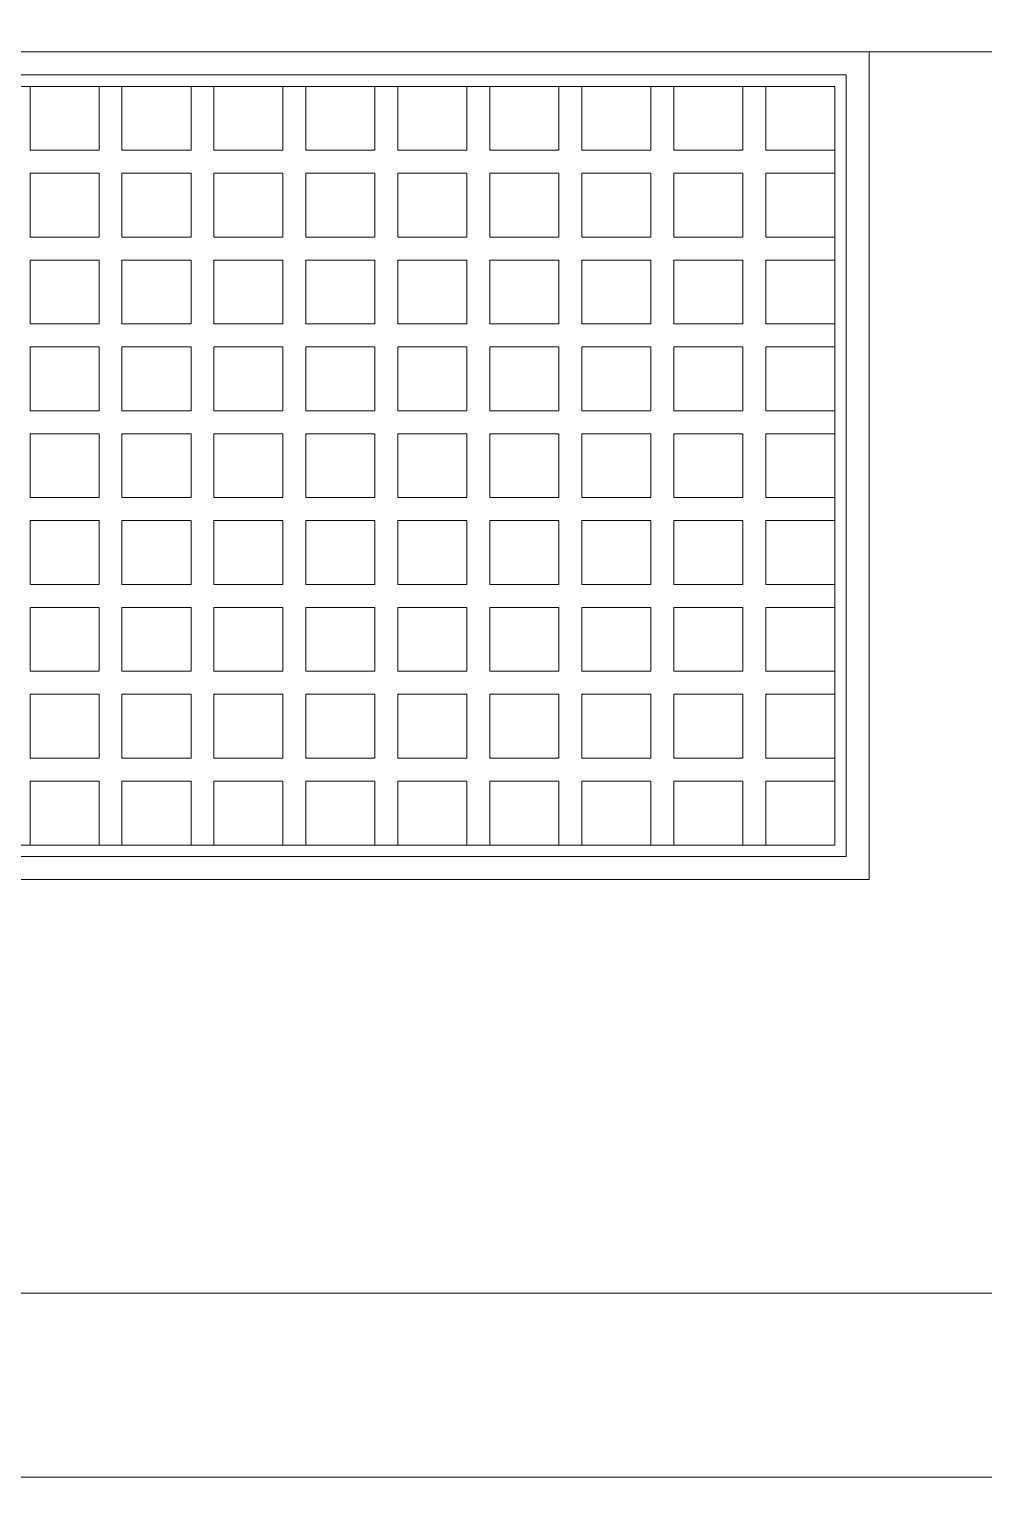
# Model space of a CAD drawing. Header units: millimetres. Extents: x 3554773 to 3850347, y -1853213 to -1653133.
# Drawn here: x 3604341 to 3612809, y -1709325 to -1696520 of the extents above; entities that cross this region are included whole.
import ezdxf

# ---------------------------------------------------------------- set-up
doc = ezdxf.new("R2010")
doc.units = ezdxf.units.MM
doc.header["$MEASUREMENT"] = 0
doc.set_wipeout_variables(frame=1)
doc.linetypes.add('Wipeout_Contour', pattern=[1000, 0, -1000])
doc.layers.add('Structural - Bearing', color=7, linetype='Continuous')
for name, color, linetype, lineweight, true_color in [('Structural - Bearing_Pen_No__3', 7, 'Continuous', 18, 0xff6600), ('Structural - Bearing_Pen_No__87', 7, 'Continuous', 20, 0x6a6a6a), ('Structural - Bearing_Pen_No__90', 7, 'Continuous', 20, 0x00bfbf)]:
    doc.layers.add(name, color=color, linetype=linetype, lineweight=lineweight, true_color=true_color)

msp = doc.modelspace()

# ---------------------------------------------------------------- wipeouts: each hides what was drawn before it
at = {"color": 254, "linetype": 'Wipeout_Contour', "lineweight": 0, "ltscale": 16261164.91155405}
msp.add_wipeout([(3596497, -1709258), (3612809, -1709258), (3612809, -1707640), (3596497, -1707640)], dxfattribs=at).dxf.layer = 'Structural - Bearing'

# ---------------------------------------------------------------- next in the draw order: wipeouts: each hides what was drawn before it
at = {"color": 254, "linetype": 'Wipeout_Contour', "lineweight": 0, "ltscale": 32516292.6710858}
msp.add_wipeout([(3596497, -1707640), (3612809, -1707640), (3612809, -1696720), (3611730, -1696720), (3611730, -1704000), (3597575, -1704000), (3597575, -1696720), (3596497, -1696720)], dxfattribs=at).dxf.layer = 'Structural - Bearing'
at = {"color": 254, "linetype": 'Wipeout_Contour', "lineweight": 0, "ltscale": 24392328.86530427}
msp.add_wipeout([(3596497, -1709393), (3596564, -1709460), (3612741, -1709460), (3612809, -1709393), (3612809, -1709258), (3596497, -1709258)], dxfattribs=at).dxf.layer = 'Structural - Bearing'

# ---------------------------------------------------------------- next in the draw order: linework, layer by layer
at = {"layer": 'Structural - Bearing_Pen_No__3', "linetype": 'Continuous'}
msp.add_line((3596497, -1709258), (3612809, -1709258), dxfattribs=at)
at = {"layer": 'Structural - Bearing_Pen_No__87', "linetype": 'Continuous'}
msp.add_line((3596497, -1707640), (3612809, -1707640), dxfattribs=at)

# ---------------------------------------------------------------- next in the draw order: wipeouts: each hides what was drawn before it
at = {"color": 254, "linetype": 'Wipeout_Contour', "lineweight": 0, "ltscale": 16255874.36913429}
msp.add_wipeout([(3596497, -1695009), (3596497, -1696720), (3612809, -1696720), (3612809, -1695009)], dxfattribs=at).dxf.layer = 'Structural - Bearing'
at = {"color": 254, "linetype": 'Wipeout_Contour', "lineweight": 0, "ltscale": 16264009.57689213}
msp.add_wipeout([(3611528, -1696923), (3611528, -1703798), (3611730, -1703798), (3611730, -1696923)], dxfattribs=at).dxf.layer = 'Structural - Bearing'
at = {"color": 254, "linetype": 'Wipeout_Contour', "lineweight": 0, "ltscale": 16256799.96256827}
msp.add_wipeout([(3604956, -1697788), (3604349, -1697788), (3604349, -1698349), (3604956, -1698349)], dxfattribs=at).dxf.layer = 'Structural - Bearing'
at = {"color": 254, "linetype": 'Wipeout_Contour', "lineweight": 0, "ltscale": 16257524.17260653}
msp.add_wipeout([(3605158, -1697788), (3605158, -1698349), (3605765, -1698349), (3605765, -1697788)], dxfattribs=at).dxf.layer = 'Structural - Bearing'
at = {"color": 254, "linetype": 'Wipeout_Contour', "lineweight": 0, "ltscale": 16258248.38975009}
msp.add_wipeout([(3606574, -1697788), (3605967, -1697788), (3605967, -1698349), (3606574, -1698349)], dxfattribs=at).dxf.layer = 'Structural - Bearing'
at = {"color": 254, "linetype": 'Wipeout_Contour', "lineweight": 0, "ltscale": 16258972.61399801}
msp.add_wipeout([(3606776, -1698349), (3607383, -1698349), (3607383, -1697788), (3606776, -1697788)], dxfattribs=at).dxf.layer = 'Structural - Bearing'
at = {"color": 254, "linetype": 'Wipeout_Contour', "lineweight": 0, "ltscale": 16259696.84537069}
msp.add_wipeout([(3607585, -1698349), (3608192, -1698349), (3608192, -1697788), (3607585, -1697788)], dxfattribs=at).dxf.layer = 'Structural - Bearing'
at = {"color": 254, "linetype": 'Wipeout_Contour', "lineweight": 0, "ltscale": 16260421.08384553}
msp.add_wipeout([(3608394, -1697788), (3608394, -1698349), (3609000, -1698349), (3609000, -1697788)], dxfattribs=at).dxf.layer = 'Structural - Bearing'
at = {"color": 254, "linetype": 'Wipeout_Contour', "lineweight": 0, "ltscale": 16261145.32940082}
msp.add_wipeout([(3609809, -1697788), (3609203, -1697788), (3609203, -1698349), (3609809, -1698349)], dxfattribs=at).dxf.layer = 'Structural - Bearing'
at = {"color": 254, "linetype": 'Wipeout_Contour', "lineweight": 0, "ltscale": 16261869.58214706}
msp.add_wipeout([(3610618, -1697788), (3610011, -1697788), (3610011, -1698349), (3610618, -1698349)], dxfattribs=at).dxf.layer = 'Structural - Bearing'
at = {"color": 254, "linetype": 'Wipeout_Contour', "lineweight": 0, "ltscale": 16257120.98384362}
msp.add_wipeout([(3604349, -1699113), (3604956, -1699113), (3604956, -1698552), (3604349, -1698552)], dxfattribs=at).dxf.layer = 'Structural - Bearing'
at = {"color": 254, "linetype": 'Wipeout_Contour', "lineweight": 0, "ltscale": 16257845.1795819}
msp.add_wipeout([(3605158, -1699113), (3605765, -1699113), (3605765, -1698552), (3605158, -1698552)], dxfattribs=at).dxf.layer = 'Structural - Bearing'
at = {"color": 254, "linetype": 'Wipeout_Contour', "lineweight": 0, "ltscale": 16258569.38242662}
msp.add_wipeout([(3606574, -1698552), (3605967, -1698552), (3605967, -1699113), (3606574, -1699113)], dxfattribs=at).dxf.layer = 'Structural - Bearing'
at = {"color": 254, "linetype": 'Wipeout_Contour', "lineweight": 0, "ltscale": 16259293.59237683}
msp.add_wipeout([(3606776, -1698552), (3606776, -1699113), (3607383, -1699113), (3607383, -1698552)], dxfattribs=at).dxf.layer = 'Structural - Bearing'
at = {"color": 254, "linetype": 'Wipeout_Contour', "lineweight": 0, "ltscale": 16260017.80943158}
msp.add_wipeout([(3607585, -1699113), (3608192, -1699113), (3608192, -1698552), (3607585, -1698552)], dxfattribs=at).dxf.layer = 'Structural - Bearing'
at = {"color": 254, "linetype": 'Wipeout_Contour', "lineweight": 0, "ltscale": 16260742.03358992}
msp.add_wipeout([(3608394, -1698552), (3608394, -1699113), (3609000, -1699113), (3609000, -1698552)], dxfattribs=at).dxf.layer = 'Structural - Bearing'
at = {"color": 254, "linetype": 'Wipeout_Contour', "lineweight": 0, "ltscale": 16261466.2648509}
msp.add_wipeout([(3609203, -1699113), (3609809, -1699113), (3609809, -1698552), (3609203, -1698552)], dxfattribs=at).dxf.layer = 'Structural - Bearing'
at = {"color": 254, "linetype": 'Wipeout_Contour', "lineweight": 0, "ltscale": 16262190.50330396}
msp.add_wipeout([(3610618, -1698552), (3610011, -1698552), (3610011, -1699113), (3610618, -1699113)], dxfattribs=at).dxf.layer = 'Structural - Bearing'
at = {"color": 254, "linetype": 'Wipeout_Contour', "lineweight": 0, "ltscale": 16257442.03387271}
msp.add_wipeout([(3604956, -1699316), (3604349, -1699316), (3604349, -1699877), (3604956, -1699877)], dxfattribs=at).dxf.layer = 'Structural - Bearing'
at = {"color": 254, "linetype": 'Wipeout_Contour', "lineweight": 0, "ltscale": 16258166.21533166}
msp.add_wipeout([(3605765, -1699316), (3605158, -1699316), (3605158, -1699877), (3605765, -1699877)], dxfattribs=at).dxf.layer = 'Structural - Bearing'
at = {"color": 254, "linetype": 'Wipeout_Contour', "lineweight": 0, "ltscale": 16258890.40387682}
msp.add_wipeout([(3605967, -1699316), (3605967, -1699877), (3606574, -1699877), (3606574, -1699316)], dxfattribs=at).dxf.layer = 'Structural - Bearing'
at = {"color": 254, "linetype": 'Wipeout_Contour', "lineweight": 0, "ltscale": 16259614.5995286}
msp.add_wipeout([(3606776, -1699316), (3606776, -1699877), (3607383, -1699877), (3607383, -1699316)], dxfattribs=at).dxf.layer = 'Structural - Bearing'
at = {"color": 254, "linetype": 'Wipeout_Contour', "lineweight": 0, "ltscale": 16260338.80230742}
msp.add_wipeout([(3608192, -1699316), (3607585, -1699316), (3607585, -1699877), (3608192, -1699877)], dxfattribs=at).dxf.layer = 'Structural - Bearing'
at = {"color": 254, "linetype": 'Wipeout_Contour', "lineweight": 0, "ltscale": 16261063.01219065}
msp.add_wipeout([(3609000, -1699316), (3608394, -1699316), (3608394, -1699877), (3609000, -1699877)], dxfattribs=at).dxf.layer = 'Structural - Bearing'
at = {"color": 254, "linetype": 'Wipeout_Contour', "lineweight": 0, "ltscale": 16261787.22915661}
msp.add_wipeout([(3609203, -1699316), (3609203, -1699877), (3609809, -1699877), (3609809, -1699316)], dxfattribs=at).dxf.layer = 'Structural - Bearing'
at = {"color": 254, "linetype": 'Wipeout_Contour', "lineweight": 0, "ltscale": 16262511.45331576}
msp.add_wipeout([(3610011, -1699877), (3610618, -1699877), (3610618, -1699316), (3610011, -1699316)], dxfattribs=at).dxf.layer = 'Structural - Bearing'
at = {"color": 254, "linetype": 'Wipeout_Contour', "lineweight": 0, "ltscale": 16257763.11271793}
msp.add_wipeout([(3604956, -1700079), (3604349, -1700079), (3604349, -1700641), (3604956, -1700641)], dxfattribs=at).dxf.layer = 'Structural - Bearing'
at = {"color": 254, "linetype": 'Wipeout_Contour', "lineweight": 0, "ltscale": 16258487.2798541}
msp.add_wipeout([(3605765, -1700079), (3605158, -1700079), (3605158, -1700641), (3605765, -1700641)], dxfattribs=at).dxf.layer = 'Structural - Bearing'
at = {"color": 254, "linetype": 'Wipeout_Contour', "lineweight": 0, "ltscale": 16259211.45409898}
msp.add_wipeout([(3605967, -1700641), (3606574, -1700641), (3606574, -1700079), (3605967, -1700079)], dxfattribs=at).dxf.layer = 'Structural - Bearing'
at = {"color": 254, "linetype": 'Wipeout_Contour', "lineweight": 0, "ltscale": 16259935.63545162}
msp.add_wipeout([(3606776, -1700641), (3607383, -1700641), (3607383, -1700079), (3606776, -1700079)], dxfattribs=at).dxf.layer = 'Structural - Bearing'
at = {"color": 254, "linetype": 'Wipeout_Contour', "lineweight": 0, "ltscale": 16260659.8238897}
msp.add_wipeout([(3608192, -1700079), (3607585, -1700079), (3607585, -1700641), (3608192, -1700641)], dxfattribs=at).dxf.layer = 'Structural - Bearing'
at = {"color": 254, "linetype": 'Wipeout_Contour', "lineweight": 0, "ltscale": 16261384.01943395}
msp.add_wipeout([(3608394, -1700641), (3609000, -1700641), (3609000, -1700079), (3608394, -1700079)], dxfattribs=at).dxf.layer = 'Structural - Bearing'
at = {"color": 254, "linetype": 'Wipeout_Contour', "lineweight": 0, "ltscale": 16262108.22210416}
msp.add_wipeout([(3609203, -1700079), (3609203, -1700641), (3609809, -1700641), (3609809, -1700079)], dxfattribs=at).dxf.layer = 'Structural - Bearing'
at = {"color": 254, "linetype": 'Wipeout_Contour', "lineweight": 0, "ltscale": 16262832.43196871}
msp.add_wipeout([(3610011, -1700641), (3610618, -1700641), (3610618, -1700079), (3610011, -1700079)], dxfattribs=at).dxf.layer = 'Structural - Bearing'
at = {"color": 254, "linetype": 'Wipeout_Contour', "lineweight": 0, "ltscale": 16258084.22027105}
msp.add_wipeout([(3604349, -1700843), (3604349, -1701405), (3604956, -1701405), (3604956, -1700843)], dxfattribs=at).dxf.layer = 'Structural - Bearing'
at = {"color": 254, "linetype": 'Wipeout_Contour', "lineweight": 0, "ltscale": 16258808.37310509}
msp.add_wipeout([(3605765, -1700843), (3605158, -1700843), (3605158, -1701405), (3605765, -1701405)], dxfattribs=at).dxf.layer = 'Structural - Bearing'
at = {"color": 254, "linetype": 'Wipeout_Contour', "lineweight": 0, "ltscale": 16259532.53304898}
msp.add_wipeout([(3606574, -1700843), (3605967, -1700843), (3605967, -1701405), (3606574, -1701405)], dxfattribs=at).dxf.layer = 'Structural - Bearing'
at = {"color": 254, "linetype": 'Wipeout_Contour', "lineweight": 0, "ltscale": 16260256.70010176}
msp.add_wipeout([(3606776, -1700843), (3606776, -1701405), (3607383, -1701405), (3607383, -1700843)], dxfattribs=at).dxf.layer = 'Structural - Bearing'
at = {"color": 254, "linetype": 'Wipeout_Contour', "lineweight": 0, "ltscale": 16260980.87426248}
msp.add_wipeout([(3607585, -1701405), (3608192, -1701405), (3608192, -1700843), (3607585, -1700843)], dxfattribs=at).dxf.layer = 'Structural - Bearing'
at = {"color": 254, "linetype": 'Wipeout_Contour', "lineweight": 0, "ltscale": 16261705.05553018}
msp.add_wipeout([(3608394, -1700843), (3608394, -1701405), (3609000, -1701405), (3609000, -1700843)], dxfattribs=at).dxf.layer = 'Structural - Bearing'
at = {"color": 254, "linetype": 'Wipeout_Contour', "lineweight": 0, "ltscale": 16262429.24390393}
msp.add_wipeout([(3609203, -1700843), (3609203, -1701405), (3609809, -1701405), (3609809, -1700843)], dxfattribs=at).dxf.layer = 'Structural - Bearing'
at = {"color": 254, "linetype": 'Wipeout_Contour', "lineweight": 0, "ltscale": 16263153.43947315}
msp.add_wipeout([(3610011, -1701405), (3610618, -1701405), (3610618, -1700843), (3610011, -1700843)], dxfattribs=at).dxf.layer = 'Structural - Bearing'
at = {"color": 254, "linetype": 'Wipeout_Contour', "lineweight": 0, "ltscale": 16258405.35663658}
msp.add_wipeout([(3604956, -1701607), (3604349, -1701607), (3604349, -1702169), (3604956, -1702169)], dxfattribs=at).dxf.layer = 'Structural - Bearing'
at = {"color": 254, "linetype": 'Wipeout_Contour', "lineweight": 0, "ltscale": 16259129.49516778}
msp.add_wipeout([(3605765, -1701607), (3605158, -1701607), (3605158, -1702169), (3605765, -1702169)], dxfattribs=at).dxf.layer = 'Structural - Bearing'
at = {"color": 254, "linetype": 'Wipeout_Contour', "lineweight": 0, "ltscale": 16259853.64080996}
msp.add_wipeout([(3606574, -1701607), (3605967, -1701607), (3605967, -1702169), (3606574, -1702169)], dxfattribs=at).dxf.layer = 'Structural - Bearing'
at = {"color": 254, "linetype": 'Wipeout_Contour', "lineweight": 0, "ltscale": 16260577.79356215}
msp.add_wipeout([(3606776, -1701607), (3606776, -1702169), (3607383, -1702169), (3607383, -1701607)], dxfattribs=at).dxf.layer = 'Structural - Bearing'
at = {"color": 254, "linetype": 'Wipeout_Contour', "lineweight": 0, "ltscale": 16261301.95340206}
msp.add_wipeout([(3608192, -1701607), (3607585, -1701607), (3607585, -1702169), (3608192, -1702169)], dxfattribs=at).dxf.layer = 'Structural - Bearing'
at = {"color": 254, "linetype": 'Wipeout_Contour', "lineweight": 0, "ltscale": 16262026.1203504}
msp.add_wipeout([(3608394, -1702169), (3609000, -1702169), (3609000, -1701607), (3608394, -1701607)], dxfattribs=at).dxf.layer = 'Structural - Bearing'
at = {"color": 254, "linetype": 'Wipeout_Contour', "lineweight": 0, "ltscale": 16262750.29442697}
msp.add_wipeout([(3609809, -1701607), (3609203, -1701607), (3609203, -1702169), (3609809, -1702169)], dxfattribs=at).dxf.layer = 'Structural - Bearing'
at = {"color": 254, "linetype": 'Wipeout_Contour', "lineweight": 0, "ltscale": 16263474.47570014}
msp.add_wipeout([(3610011, -1702169), (3610618, -1702169), (3610618, -1701607), (3610011, -1701607)], dxfattribs=at).dxf.layer = 'Structural - Bearing'
at = {"color": 254, "linetype": 'Wipeout_Contour', "lineweight": 0, "ltscale": 16258726.52172796}
msp.add_wipeout([(3604349, -1702933), (3604956, -1702933), (3604956, -1702371), (3604349, -1702371)], dxfattribs=at).dxf.layer = 'Structural - Bearing'
at = {"color": 254, "linetype": 'Wipeout_Contour', "lineweight": 0, "ltscale": 16259450.6459556}
msp.add_wipeout([(3605765, -1702371), (3605158, -1702371), (3605158, -1702933), (3605765, -1702933)], dxfattribs=at).dxf.layer = 'Structural - Bearing'
at = {"color": 254, "linetype": 'Wipeout_Contour', "lineweight": 0, "ltscale": 16260174.77729535}
msp.add_wipeout([(3605967, -1702933), (3606574, -1702933), (3606574, -1702371), (3605967, -1702371)], dxfattribs=at).dxf.layer = 'Structural - Bearing'
at = {"color": 254, "linetype": 'Wipeout_Contour', "lineweight": 0, "ltscale": 16260898.91574625}
msp.add_wipeout([(3606776, -1702371), (3606776, -1702933), (3607383, -1702933), (3607383, -1702371)], dxfattribs=at).dxf.layer = 'Structural - Bearing'
at = {"color": 254, "linetype": 'Wipeout_Contour', "lineweight": 0, "ltscale": 16261623.06130737}
msp.add_wipeout([(3607585, -1702933), (3608192, -1702933), (3608192, -1702371), (3607585, -1702371)], dxfattribs=at).dxf.layer = 'Structural - Bearing'
at = {"color": 254, "linetype": 'Wipeout_Contour', "lineweight": 0, "ltscale": 16262347.21397774}
msp.add_wipeout([(3608394, -1702371), (3608394, -1702933), (3609000, -1702933), (3609000, -1702371)], dxfattribs=at).dxf.layer = 'Structural - Bearing'
at = {"color": 254, "linetype": 'Wipeout_Contour', "lineweight": 0, "ltscale": 16263071.37375642}
msp.add_wipeout([(3609203, -1702371), (3609203, -1702933), (3609809, -1702933), (3609809, -1702371)], dxfattribs=at).dxf.layer = 'Structural - Bearing'
at = {"color": 254, "linetype": 'Wipeout_Contour', "lineweight": 0, "ltscale": 16263795.54073283}
msp.add_wipeout([(3610011, -1702933), (3610618, -1702933), (3610618, -1702371), (3610011, -1702371)], dxfattribs=at).dxf.layer = 'Structural - Bearing'

# ---------------------------------------------------------------- next in the draw order: linework, layer by layer
at = {"layer": 'Structural - Bearing_Pen_No__3', "linetype": 'Continuous'}
for p, q in [((3604956, -1697788), (3604349, -1697788)), ((3604349, -1698349), (3604349, -1697788)), ((3604956, -1697788), (3604956, -1698349)), ((3605765, -1697788), (3605158, -1697788)), ((3605158, -1698349), (3605158, -1697788)), ((3605765, -1697788), (3605765, -1698349)), ((3606574, -1697788), (3605967, -1697788)), ((3605967, -1698349), (3605967, -1697788)), ((3606574, -1697788), (3606574, -1698349)), ((3607383, -1697788), (3606776, -1697788)), ((3606776, -1698349), (3606776, -1697788)), ((3607383, -1697788), (3607383, -1698349)), ((3608192, -1697788), (3607585, -1697788)), ((3607585, -1698349), (3607585, -1697788)), ((3608192, -1697788), (3608192, -1698349)), ((3609000, -1697788), (3608394, -1697788)), ((3608394, -1698349), (3608394, -1697788)), ((3609000, -1697788), (3609000, -1698349)), ((3609809, -1697788), (3609203, -1697788)), ((3609203, -1698349), (3609203, -1697788)), ((3609809, -1697788), (3609809, -1698349)), ((3610618, -1697788), (3610011, -1697788)), ((3610011, -1698349), (3610011, -1697788)), ((3610618, -1697788), (3610618, -1698349)), ((3604349, -1698349), (3604956, -1698349)), ((3605158, -1698349), (3605765, -1698349)), ((3605967, -1698349), (3606574, -1698349)), ((3606776, -1698349), (3607383, -1698349)), ((3607585, -1698349), (3608192, -1698349)), ((3608394, -1698349), (3609000, -1698349)), ((3609203, -1698349), (3609809, -1698349)), ((3610011, -1698349), (3610618, -1698349)), ((3604349, -1699113), (3604349, -1698552)), ((3604349, -1698552), (3604956, -1698552)), ((3604956, -1698552), (3604956, -1699113)), ((3605158, -1699113), (3605158, -1698552)), ((3605158, -1698552), (3605765, -1698552)), ((3605765, -1698552), (3605765, -1699113)), ((3605967, -1699113), (3605967, -1698552)), ((3605967, -1698552), (3606574, -1698552)), ((3606574, -1698552), (3606574, -1699113)), ((3606776, -1699113), (3606776, -1698552)), ((3606776, -1698552), (3607383, -1698552)), ((3607383, -1698552), (3607383, -1699113)), ((3607585, -1699113), (3607585, -1698552)), ((3607585, -1698552), (3608192, -1698552)), ((3608192, -1698552), (3608192, -1699113)), ((3608394, -1699113), (3608394, -1698552)), ((3608394, -1698552), (3609000, -1698552)), ((3609000, -1698552), (3609000, -1699113)), ((3609203, -1699113), (3609203, -1698552)), ((3609203, -1698552), (3609809, -1698552)), ((3609809, -1698552), (3609809, -1699113)), ((3610011, -1699113), (3610011, -1698552)), ((3610011, -1698552), (3610618, -1698552)), ((3610618, -1698552), (3610618, -1699113)), ((3604349, -1699113), (3604956, -1699113)), ((3605158, -1699113), (3605765, -1699113)), ((3605967, -1699113), (3606574, -1699113)), ((3606776, -1699113), (3607383, -1699113)), ((3607585, -1699113), (3608192, -1699113)), ((3608394, -1699113), (3609000, -1699113)), ((3609203, -1699113), (3609809, -1699113)), ((3610011, -1699113), (3610618, -1699113)), ((3604349, -1699877), (3604349, -1699316)), ((3604349, -1699316), (3604956, -1699316)), ((3604956, -1699316), (3604956, -1699877)), ((3605158, -1699877), (3605158, -1699316)), ((3605158, -1699316), (3605765, -1699316)), ((3605765, -1699316), (3605765, -1699877)), ((3605967, -1699877), (3605967, -1699316)), ((3605967, -1699316), (3606574, -1699316)), ((3606574, -1699316), (3606574, -1699877)), ((3606776, -1699877), (3606776, -1699316)), ((3606776, -1699316), (3607383, -1699316)), ((3607383, -1699316), (3607383, -1699877)), ((3607585, -1699877), (3607585, -1699316)), ((3607585, -1699316), (3608192, -1699316)), ((3608192, -1699316), (3608192, -1699877)), ((3608394, -1699877), (3608394, -1699316)), ((3608394, -1699316), (3609000, -1699316)), ((3609000, -1699316), (3609000, -1699877)), ((3609203, -1699877), (3609203, -1699316)), ((3609203, -1699316), (3609809, -1699316)), ((3609809, -1699316), (3609809, -1699877)), ((3610011, -1699877), (3610011, -1699316)), ((3610011, -1699316), (3610618, -1699316)), ((3610618, -1699316), (3610618, -1699877)), ((3604349, -1699877), (3604956, -1699877)), ((3605158, -1699877), (3605765, -1699877)), ((3605967, -1699877), (3606574, -1699877)), ((3606776, -1699877), (3607383, -1699877)), ((3607585, -1699877), (3608192, -1699877)), ((3608394, -1699877), (3609000, -1699877)), ((3609203, -1699877), (3609809, -1699877)), ((3610011, -1699877), (3610618, -1699877)), ((3604349, -1700641), (3604349, -1700079)), ((3604349, -1700079), (3604956, -1700079)), ((3604956, -1700079), (3604956, -1700641)), ((3605158, -1700641), (3605158, -1700079)), ((3605158, -1700079), (3605765, -1700079)), ((3605765, -1700079), (3605765, -1700641)), ((3605967, -1700641), (3605967, -1700079)), ((3605967, -1700079), (3606574, -1700079)), ((3606574, -1700079), (3606574, -1700641)), ((3606776, -1700641), (3606776, -1700079)), ((3606776, -1700079), (3607383, -1700079)), ((3607383, -1700079), (3607383, -1700641)), ((3607585, -1700641), (3607585, -1700079)), ((3607585, -1700079), (3608192, -1700079)), ((3608192, -1700079), (3608192, -1700641)), ((3608394, -1700641), (3608394, -1700079)), ((3608394, -1700079), (3609000, -1700079)), ((3609000, -1700079), (3609000, -1700641)), ((3609203, -1700641), (3609203, -1700079)), ((3609203, -1700079), (3609809, -1700079)), ((3609809, -1700079), (3609809, -1700641)), ((3610011, -1700641), (3610011, -1700079)), ((3610011, -1700079), (3610618, -1700079)), ((3610618, -1700079), (3610618, -1700641)), ((3604349, -1700641), (3604956, -1700641)), ((3605158, -1700641), (3605765, -1700641)), ((3605967, -1700641), (3606574, -1700641)), ((3606776, -1700641), (3607383, -1700641)), ((3607585, -1700641), (3608192, -1700641)), ((3608394, -1700641), (3609000, -1700641)), ((3609203, -1700641), (3609809, -1700641)), ((3610011, -1700641), (3610618, -1700641)), ((3604349, -1701405), (3604349, -1700843)), ((3604349, -1700843), (3604956, -1700843)), ((3604956, -1700843), (3604956, -1701405)), ((3605158, -1701405), (3605158, -1700843)), ((3605158, -1700843), (3605765, -1700843)), ((3605765, -1700843), (3605765, -1701405)), ((3605967, -1701405), (3605967, -1700843)), ((3605967, -1700843), (3606574, -1700843)), ((3606574, -1700843), (3606574, -1701405)), ((3606776, -1701405), (3606776, -1700843)), ((3606776, -1700843), (3607383, -1700843)), ((3607383, -1700843), (3607383, -1701405)), ((3607585, -1701405), (3607585, -1700843)), ((3607585, -1700843), (3608192, -1700843)), ((3608192, -1700843), (3608192, -1701405)), ((3608394, -1701405), (3608394, -1700843)), ((3608394, -1700843), (3609000, -1700843)), ((3609000, -1700843), (3609000, -1701405)), ((3609203, -1701405), (3609203, -1700843)), ((3609203, -1700843), (3609809, -1700843)), ((3609809, -1700843), (3609809, -1701405)), ((3610011, -1701405), (3610011, -1700843)), ((3610011, -1700843), (3610618, -1700843)), ((3610618, -1700843), (3610618, -1701405)), ((3604349, -1701405), (3604956, -1701405)), ((3605158, -1701405), (3605765, -1701405)), ((3605967, -1701405), (3606574, -1701405)), ((3606776, -1701405), (3607383, -1701405)), ((3607585, -1701405), (3608192, -1701405)), ((3608394, -1701405), (3609000, -1701405)), ((3609203, -1701405), (3609809, -1701405)), ((3610011, -1701405), (3610618, -1701405)), ((3604349, -1702169), (3604349, -1701607)), ((3604349, -1701607), (3604956, -1701607)), ((3604956, -1701607), (3604956, -1702169)), ((3605158, -1702169), (3605158, -1701607)), ((3605158, -1701607), (3605765, -1701607)), ((3605765, -1701607), (3605765, -1702169)), ((3605967, -1702169), (3605967, -1701607)), ((3605967, -1701607), (3606574, -1701607)), ((3606574, -1701607), (3606574, -1702169)), ((3606776, -1702169), (3606776, -1701607)), ((3606776, -1701607), (3607383, -1701607)), ((3607383, -1701607), (3607383, -1702169)), ((3607585, -1702169), (3607585, -1701607)), ((3607585, -1701607), (3608192, -1701607)), ((3608192, -1701607), (3608192, -1702169)), ((3608394, -1702169), (3608394, -1701607)), ((3608394, -1701607), (3609000, -1701607)), ((3609000, -1701607), (3609000, -1702169)), ((3609203, -1702169), (3609203, -1701607)), ((3609203, -1701607), (3609809, -1701607)), ((3609809, -1701607), (3609809, -1702169)), ((3610011, -1702169), (3610011, -1701607)), ((3610011, -1701607), (3610618, -1701607)), ((3610618, -1701607), (3610618, -1702169)), ((3604349, -1702169), (3604956, -1702169)), ((3605158, -1702169), (3605765, -1702169)), ((3605967, -1702169), (3606574, -1702169)), ((3606776, -1702169), (3607383, -1702169)), ((3607585, -1702169), (3608192, -1702169)), ((3608394, -1702169), (3609000, -1702169)), ((3609203, -1702169), (3609809, -1702169)), ((3610011, -1702169), (3610618, -1702169)), ((3604349, -1702933), (3604349, -1702371)), ((3604349, -1702371), (3604956, -1702371)), ((3604956, -1702371), (3604956, -1702933)), ((3605158, -1702933), (3605158, -1702371)), ((3605158, -1702371), (3605765, -1702371)), ((3605765, -1702371), (3605765, -1702933)), ((3605967, -1702933), (3605967, -1702371)), ((3605967, -1702371), (3606574, -1702371)), ((3606574, -1702371), (3606574, -1702933)), ((3606776, -1702933), (3606776, -1702371)), ((3606776, -1702371), (3607383, -1702371)), ((3607383, -1702371), (3607383, -1702933)), ((3607585, -1702933), (3607585, -1702371)), ((3607585, -1702371), (3608192, -1702371)), ((3608192, -1702371), (3608192, -1702933)), ((3608394, -1702933), (3608394, -1702371)), ((3608394, -1702371), (3609000, -1702371)), ((3609000, -1702371), (3609000, -1702933)), ((3609203, -1702933), (3609203, -1702371)), ((3609203, -1702371), (3609809, -1702371)), ((3609809, -1702371), (3609809, -1702933)), ((3610011, -1702933), (3610011, -1702371)), ((3610011, -1702371), (3610618, -1702371)), ((3610618, -1702371), (3610618, -1702933)), ((3604349, -1702933), (3604956, -1702933)), ((3605158, -1702933), (3605765, -1702933)), ((3605967, -1702933), (3606574, -1702933)), ((3606776, -1702933), (3607383, -1702933)), ((3607585, -1702933), (3608192, -1702933)), ((3608394, -1702933), (3609000, -1702933)), ((3609203, -1702933), (3609809, -1702933)), ((3610011, -1702933), (3610618, -1702933))]:
    msp.add_line(p, q, dxfattribs=at)

# ---------------------------------------------------------------- next in the draw order: wipeouts: each hides what was drawn before it
at = {"color": 254, "linetype": 'Wipeout_Contour', "lineweight": 0, "ltscale": 24384436.06853443}
msp.add_wipeout([(3597575, -1696720), (3597575, -1696923), (3597777, -1696923), (3611528, -1696923), (3611730, -1696923), (3611730, -1696720)], dxfattribs=at).dxf.layer = 'Structural - Bearing'
at = {"color": 254, "linetype": 'Wipeout_Contour', "lineweight": 0, "ltscale": 16263873.76792106}
msp.add_wipeout([(3611427, -1697024), (3611427, -1703697), (3611528, -1703697), (3611528, -1697024)], dxfattribs=at).dxf.layer = 'Structural - Bearing'
at = {"color": 254, "linetype": 'Wipeout_Contour', "lineweight": 0, "ltscale": 24388854.97259337}
msp.add_wipeout([(3597575, -1703798), (3597575, -1704000), (3611730, -1704000), (3611730, -1703798), (3611528, -1703798), (3597777, -1703798)], dxfattribs=at).dxf.layer = 'Structural - Bearing'

# ---------------------------------------------------------------- next in the draw order: linework, layer by layer
at = {"layer": 'Structural - Bearing_Pen_No__3', "linetype": 'Continuous'}
for p, q in [((3611730, -1696720), (3597575, -1696720)), ((3611730, -1696923), (3611730, -1696720)), ((3611730, -1703798), (3611730, -1696923)), ((3611730, -1704000), (3611730, -1703798)), ((3597575, -1704000), (3611730, -1704000))]:
    msp.add_line(p, q, dxfattribs=at)
at = {"layer": 'Structural - Bearing_Pen_No__90', "linetype": 'Continuous'}
msp.add_line((3611730, -1696720), (3612809, -1696720), dxfattribs=at)

# ---------------------------------------------------------------- next in the draw order: wipeouts: each hides what was drawn before it
at = {"color": 254, "linetype": 'Wipeout_Contour', "lineweight": 0, "ltscale": 24384521.01022379}
msp.add_wipeout([(3597777, -1697024), (3597879, -1697024), (3611427, -1697024), (3611528, -1697024), (3611528, -1696923), (3597777, -1696923)], dxfattribs=at).dxf.layer = 'Structural - Bearing'
at = {"color": 254, "linetype": 'Wipeout_Contour', "lineweight": 0, "ltscale": 16262593.84181213}
msp.add_wipeout([(3610820, -1697788), (3610820, -1698349), (3611427, -1698349), (3611427, -1697788)], dxfattribs=at).dxf.layer = 'Structural - Bearing'
at = {"color": 254, "linetype": 'Wipeout_Contour', "lineweight": 0, "ltscale": 16262914.748677}
msp.add_wipeout([(3611427, -1698552), (3610820, -1698552), (3610820, -1699113), (3611427, -1699113)], dxfattribs=at).dxf.layer = 'Structural - Bearing'
at = {"color": 254, "linetype": 'Wipeout_Contour', "lineweight": 0, "ltscale": 16263235.68439604}
msp.add_wipeout([(3610820, -1699877), (3611427, -1699877), (3611427, -1699316), (3610820, -1699316)], dxfattribs=at).dxf.layer = 'Structural - Bearing'
at = {"color": 254, "linetype": 'Wipeout_Contour', "lineweight": 0, "ltscale": 16263556.64875551}
msp.add_wipeout([(3610820, -1700079), (3610820, -1700641), (3611427, -1700641), (3611427, -1700079)], dxfattribs=at).dxf.layer = 'Structural - Bearing'
at = {"color": 254, "linetype": 'Wipeout_Contour', "lineweight": 0, "ltscale": 16263877.64192334}
msp.add_wipeout([(3610820, -1701405), (3611427, -1701405), (3611427, -1700843), (3610820, -1700843)], dxfattribs=at).dxf.layer = 'Structural - Bearing'
at = {"color": 254, "linetype": 'Wipeout_Contour', "lineweight": 0, "ltscale": 16264198.66389784}
msp.add_wipeout([(3610820, -1701607), (3610820, -1702169), (3611427, -1702169), (3611427, -1701607)], dxfattribs=at).dxf.layer = 'Structural - Bearing'
at = {"color": 254, "linetype": 'Wipeout_Contour', "lineweight": 0, "ltscale": 16264519.7146349}
msp.add_wipeout([(3610820, -1702371), (3610820, -1702933), (3611427, -1702933), (3611427, -1702371)], dxfattribs=at).dxf.layer = 'Structural - Bearing'
at = {"color": 254, "linetype": 'Wipeout_Contour', "lineweight": 0, "ltscale": 24388769.92358247}
msp.add_wipeout([(3597777, -1703798), (3611528, -1703798), (3611528, -1703697), (3611427, -1703697), (3597879, -1703697), (3597777, -1703697)], dxfattribs=at).dxf.layer = 'Structural - Bearing'

# ---------------------------------------------------------------- next in the draw order: linework, layer by layer
at = {"layer": 'Structural - Bearing_Pen_No__3', "linetype": 'Continuous'}
for p, q in [((3597777, -1696923), (3611528, -1696923)), ((3611528, -1696923), (3611528, -1703798)), ((3610820, -1698349), (3610820, -1697788)), ((3610820, -1697788), (3611427, -1697788)), ((3611427, -1698349), (3611427, -1697788)), ((3610820, -1698349), (3611427, -1698349)), ((3611427, -1698552), (3611427, -1698349)), ((3610820, -1699113), (3610820, -1698552)), ((3610820, -1698552), (3611427, -1698552)), ((3611427, -1699113), (3611427, -1698552)), ((3610820, -1699113), (3611427, -1699113)), ((3611427, -1699316), (3611427, -1699113)), ((3610820, -1699877), (3610820, -1699316)), ((3610820, -1699316), (3611427, -1699316)), ((3611427, -1699877), (3611427, -1699316)), ((3610820, -1699877), (3611427, -1699877)), ((3611427, -1700079), (3611427, -1699877)), ((3610820, -1700641), (3610820, -1700079)), ((3610820, -1700079), (3611427, -1700079)), ((3611427, -1700641), (3611427, -1700079)), ((3610820, -1700641), (3611427, -1700641)), ((3611427, -1700843), (3611427, -1700641)), ((3610820, -1701405), (3610820, -1700843)), ((3610820, -1700843), (3611427, -1700843)), ((3611427, -1701405), (3611427, -1700843)), ((3610820, -1701405), (3611427, -1701405)), ((3611427, -1701607), (3611427, -1701405)), ((3610820, -1702169), (3610820, -1701607)), ((3610820, -1701607), (3611427, -1701607)), ((3611427, -1702169), (3611427, -1701607)), ((3610820, -1702169), (3611427, -1702169)), ((3611427, -1702371), (3611427, -1702169)), ((3610820, -1702933), (3610820, -1702371)), ((3610820, -1702371), (3611427, -1702371)), ((3611427, -1702933), (3611427, -1702371)), ((3610820, -1702933), (3611427, -1702933)), ((3611528, -1703798), (3597777, -1703798))]:
    msp.add_line(p, q, dxfattribs=at)

# ---------------------------------------------------------------- next in the draw order: wipeouts: each hides what was drawn before it
at = {"color": 254, "linetype": 'Wipeout_Contour', "lineweight": 0, "ltscale": 16256478.97006972}
msp.add_wipeout([(3604956, -1697024), (3604349, -1697024), (3604349, -1697585), (3604956, -1697585)], dxfattribs=at).dxf.layer = 'Structural - Bearing'
at = {"color": 254, "linetype": 'Wipeout_Contour', "lineweight": 0, "ltscale": 16257203.19440724}
msp.add_wipeout([(3605158, -1697585), (3605765, -1697585), (3605765, -1697024), (3605158, -1697024)], dxfattribs=at).dxf.layer = 'Structural - Bearing'
at = {"color": 254, "linetype": 'Wipeout_Contour', "lineweight": 0, "ltscale": 16257927.42584893}
msp.add_wipeout([(3605967, -1697585), (3606574, -1697585), (3606574, -1697024), (3605967, -1697024)], dxfattribs=at).dxf.layer = 'Structural - Bearing'
at = {"color": 254, "linetype": 'Wipeout_Contour', "lineweight": 0, "ltscale": 16258651.66439384}
msp.add_wipeout([(3606776, -1697024), (3606776, -1697585), (3607383, -1697585), (3607383, -1697024)], dxfattribs=at).dxf.layer = 'Structural - Bearing'
at = {"color": 254, "linetype": 'Wipeout_Contour', "lineweight": 0, "ltscale": 16259375.91004103}
msp.add_wipeout([(3607585, -1697585), (3608192, -1697585), (3608192, -1697024), (3607585, -1697024)], dxfattribs=at).dxf.layer = 'Structural - Bearing'
at = {"color": 254, "linetype": 'Wipeout_Contour', "lineweight": 0, "ltscale": 16260100.16278954}
msp.add_wipeout([(3609000, -1697024), (3608394, -1697024), (3608394, -1697585), (3609000, -1697585)], dxfattribs=at).dxf.layer = 'Structural - Bearing'
at = {"color": 254, "linetype": 'Wipeout_Contour', "lineweight": 0, "ltscale": 16260824.42263843}
msp.add_wipeout([(3609203, -1697024), (3609203, -1697585), (3609809, -1697585), (3609809, -1697024)], dxfattribs=at).dxf.layer = 'Structural - Bearing'
at = {"color": 254, "linetype": 'Wipeout_Contour', "lineweight": 0, "ltscale": 16261548.68958735}
msp.add_wipeout([(3610618, -1697024), (3610011, -1697024), (3610011, -1697585), (3610618, -1697585)], dxfattribs=at).dxf.layer = 'Structural - Bearing'
at = {"color": 254, "linetype": 'Wipeout_Contour', "lineweight": 0, "ltscale": 16262272.96363354}
msp.add_wipeout([(3610820, -1697585), (3611427, -1697585), (3611427, -1697024), (3610820, -1697024)], dxfattribs=at).dxf.layer = 'Structural - Bearing'
at = {"color": 254, "linetype": 'Wipeout_Contour', "lineweight": 0, "ltscale": 16259047.71567079}
msp.add_wipeout([(3604349, -1703135), (3604349, -1703697), (3604956, -1703697), (3604956, -1703135)], dxfattribs=at).dxf.layer = 'Structural - Bearing'
at = {"color": 254, "linetype": 'Wipeout_Contour', "lineweight": 0, "ltscale": 16259771.82559415}
msp.add_wipeout([(3605765, -1703135), (3605158, -1703135), (3605158, -1703697), (3605765, -1703697)], dxfattribs=at).dxf.layer = 'Structural - Bearing'
at = {"color": 254, "linetype": 'Wipeout_Contour', "lineweight": 0, "ltscale": 16260495.94263076}
msp.add_wipeout([(3606574, -1703135), (3605967, -1703135), (3605967, -1703697), (3606574, -1703697)], dxfattribs=at).dxf.layer = 'Structural - Bearing'
at = {"color": 254, "linetype": 'Wipeout_Contour', "lineweight": 0, "ltscale": 16261220.06677965}
msp.add_wipeout([(3607383, -1703135), (3606776, -1703135), (3606776, -1703697), (3607383, -1703697)], dxfattribs=at).dxf.layer = 'Structural - Bearing'
at = {"color": 254, "linetype": 'Wipeout_Contour', "lineweight": 0, "ltscale": 16261944.19801852}
msp.add_wipeout([(3607585, -1703135), (3607585, -1703697), (3608192, -1703697), (3608192, -1703135)], dxfattribs=at).dxf.layer = 'Structural - Bearing'
at = {"color": 254, "linetype": 'Wipeout_Contour', "lineweight": 0, "ltscale": 16262668.33636808}
msp.add_wipeout([(3609000, -1703135), (3608394, -1703135), (3608394, -1703697), (3609000, -1703697)], dxfattribs=at).dxf.layer = 'Structural - Bearing'
at = {"color": 254, "linetype": 'Wipeout_Contour', "lineweight": 0, "ltscale": 16263392.48184815}
msp.add_wipeout([(3609203, -1703697), (3609809, -1703697), (3609809, -1703135), (3609203, -1703135)], dxfattribs=at).dxf.layer = 'Structural - Bearing'
at = {"color": 254, "linetype": 'Wipeout_Contour', "lineweight": 0, "ltscale": 16264116.63445837}
msp.add_wipeout([(3610618, -1703135), (3610011, -1703135), (3610011, -1703697), (3610618, -1703697)], dxfattribs=at).dxf.layer = 'Structural - Bearing'
at = {"color": 254, "linetype": 'Wipeout_Contour', "lineweight": 0, "ltscale": 16264840.79415386}
msp.add_wipeout([(3611427, -1703135), (3610820, -1703135), (3610820, -1703697), (3611427, -1703697)], dxfattribs=at).dxf.layer = 'Structural - Bearing'

# ---------------------------------------------------------------- next in the draw order: linework, layer by layer
at = {"layer": 'Structural - Bearing_Pen_No__3', "linetype": 'Continuous'}
for p, q in [((3604349, -1697024), (3604147, -1697024)), ((3604349, -1697585), (3604349, -1697024)), ((3609000, -1697024), (3604349, -1697024)), ((3605158, -1697024), (3604956, -1697024)), ((3604956, -1697024), (3604956, -1697585)), ((3605158, -1697585), (3605158, -1697024)), ((3605967, -1697024), (3605765, -1697024)), ((3605765, -1697024), (3605765, -1697585)), ((3605967, -1697585), (3605967, -1697024)), ((3606776, -1697024), (3606574, -1697024)), ((3606574, -1697024), (3606574, -1697585)), ((3606776, -1697585), (3606776, -1697024)), ((3607585, -1697024), (3607383, -1697024)), ((3607383, -1697024), (3607383, -1697585)), ((3607585, -1697585), (3607585, -1697024)), ((3608394, -1697024), (3608192, -1697024)), ((3608192, -1697024), (3608192, -1697585)), ((3608394, -1697585), (3608394, -1697024)), ((3609203, -1697024), (3609000, -1697024)), ((3609000, -1697024), (3609000, -1697585)), ((3609203, -1697585), (3609203, -1697024)), ((3611427, -1697024), (3609203, -1697024)), ((3610011, -1697024), (3609809, -1697024)), ((3609809, -1697024), (3609809, -1697585)), ((3610011, -1697585), (3610011, -1697024)), ((3610820, -1697024), (3610618, -1697024)), ((3610618, -1697024), (3610618, -1697585)), ((3610820, -1697585), (3610820, -1697024)), ((3611427, -1697585), (3611427, -1697024)), ((3604349, -1697585), (3604956, -1697585)), ((3605158, -1697585), (3605765, -1697585)), ((3605967, -1697585), (3606574, -1697585)), ((3606776, -1697585), (3607383, -1697585)), ((3607585, -1697585), (3608192, -1697585)), ((3608394, -1697585), (3609000, -1697585)), ((3609203, -1697585), (3609809, -1697585)), ((3610011, -1697585), (3610618, -1697585)), ((3610820, -1697585), (3611427, -1697585)), ((3611427, -1697788), (3611427, -1697585)), ((3611427, -1703135), (3611427, -1702933)), ((3604349, -1703697), (3604349, -1703135)), ((3604349, -1703135), (3604956, -1703135)), ((3604956, -1703135), (3604956, -1703697)), ((3605158, -1703697), (3605158, -1703135)), ((3605158, -1703135), (3605765, -1703135)), ((3605765, -1703135), (3605765, -1703697)), ((3605967, -1703697), (3605967, -1703135)), ((3605967, -1703135), (3606574, -1703135)), ((3606574, -1703135), (3606574, -1703697)), ((3606776, -1703697), (3606776, -1703135)), ((3606776, -1703135), (3607383, -1703135)), ((3607383, -1703135), (3607383, -1703697)), ((3607585, -1703697), (3607585, -1703135)), ((3607585, -1703135), (3608192, -1703135)), ((3608192, -1703135), (3608192, -1703697)), ((3608394, -1703697), (3608394, -1703135)), ((3608394, -1703135), (3609000, -1703135)), ((3609000, -1703135), (3609000, -1703697)), ((3609203, -1703697), (3609203, -1703135)), ((3609203, -1703135), (3609809, -1703135)), ((3609809, -1703135), (3609809, -1703697)), ((3610011, -1703697), (3610011, -1703135)), ((3610011, -1703135), (3610618, -1703135)), ((3610618, -1703135), (3610618, -1703697)), ((3610820, -1703697), (3610820, -1703135)), ((3610820, -1703135), (3611427, -1703135)), ((3611427, -1703697), (3611427, -1703135)), ((3604147, -1703697), (3604349, -1703697)), ((3604349, -1703697), (3609000, -1703697)), ((3604956, -1703697), (3605158, -1703697)), ((3605765, -1703697), (3605967, -1703697)), ((3606574, -1703697), (3606776, -1703697)), ((3607383, -1703697), (3607585, -1703697)), ((3608192, -1703697), (3608394, -1703697)), ((3609000, -1703697), (3609203, -1703697)), ((3609203, -1703697), (3611427, -1703697)), ((3609809, -1703697), (3610011, -1703697)), ((3610618, -1703697), (3610820, -1703697))]:
    msp.add_line(p, q, dxfattribs=at)

doc.saveas('drawing.dxf')
